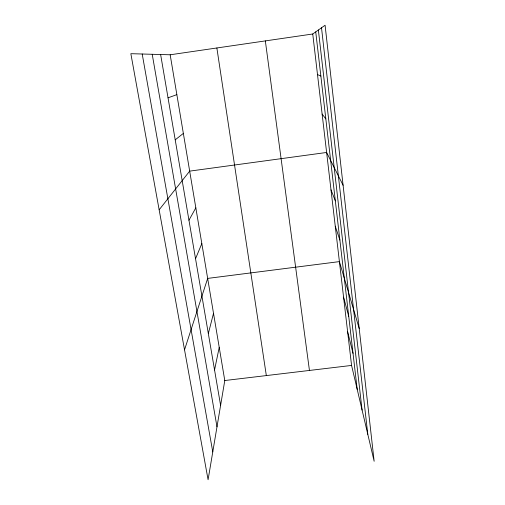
<?xml version="1.0" encoding="UTF-8"?>
<svg xmlns="http://www.w3.org/2000/svg" width="505" height="505" viewBox="0 0 505 505"><rect width="100%" height="100%" fill="white"/><g stroke="black" fill="none" stroke-linecap="round" stroke-linejoin="round"><path stroke-width="0.76" d="M170.172 54.786L224.782 380.53L208.085 479.75L130.852 53.694L170.172 54.786L312.746 33.993L325.087 25.25L374.148 461.267L351.568 365.431L312.746 33.993M214.556 369.969L219.22 347.377M208.331 333.565L213.52 313.346M184.533 349.826L207.662 278.406L339.404 261.609L359.213 328.521M195.536 258.712L201.823 243.587M188.952 220.23L195.833 207.839M159.151 209.809L189.678 171.126L326.621 152.466L343.091 185.253M175.21 139.841L183.353 133.408M168.032 97.825L176.857 94.643M224.782 380.53L351.568 365.431M317.5 74.588L320.858 76.053M322.127 114.067L325.832 118.909M330.996 189.823L335.339 200.857M335.257 226.196L339.884 240.064M343.57 297.142L348.728 316.294M347.623 331.734L353.027 353.342M142.208 54.01L212.769 451.912M152.22 54.288L216.992 426.832M160.628 54.521L220.603 405.363M216.866 47.975L266.337 375.581M265.34 40.905L309.445 370.449M315.732 31.872L357.205 389.355M318.371 30.01L362.085 410.079M321.515 27.781L367.798 434.319"/></g></svg>
